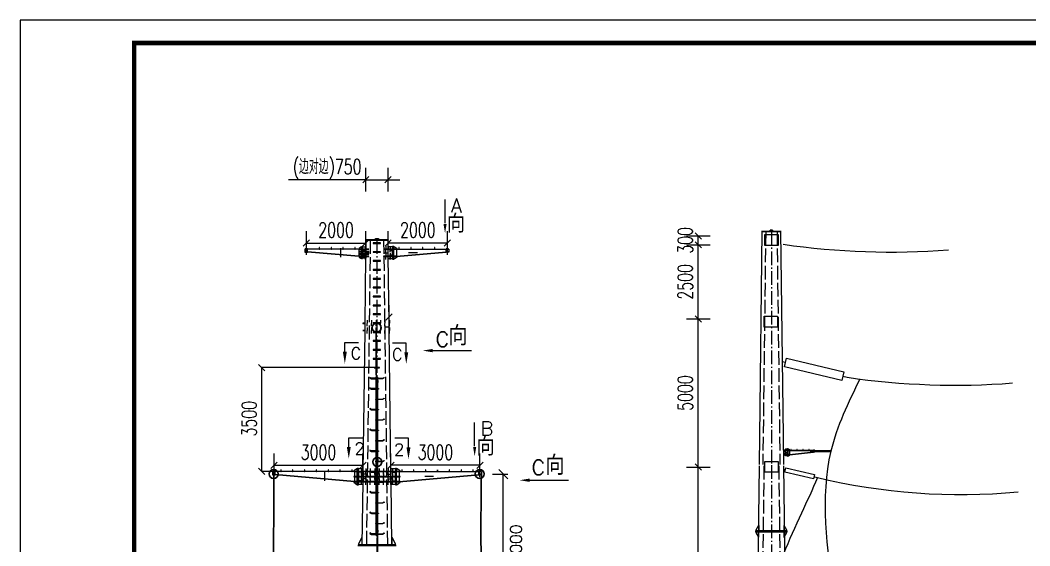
# Model space of a CAD drawing. Header units: inches. Extents: x 16 to 946, y -28 to 305.
# Drawn here: x 525.7 to 747.2, y 183.6 to 298.9 of the extents above; entities that cross this region are included whole.
import ezdxf
from ezdxf.enums import TextEntityAlignment as Align

# ---------------------------------------------------------------- set-up
doc = ezdxf.new("R2010")
doc.units = ezdxf.units.IN
doc.header["$MEASUREMENT"] = 0
for name, pattern in [('双点划线', [4.7, 3, -0.5, 0.1, -0.5, 0.1, -0.5]), ('点划线', [4.35, 3, -0.54, 0.27, -0.54]), ('虚线', [3.75, 3, -0.75])]:
    doc.linetypes.add(name, pattern=pattern)
for name, color, linetype in [('1', 7, 'Continuous'), ('3', 3, 'Continuous'), ('DIM', 3, 'Continuous'), ('DRAW', 7, 'Continuous'), ('中线层', 2, '点划线'), ('图形层', 7, 'Continuous'), ('尺寸标注线层', 1, 'Continuous'), ('标注文字层', 7, 'Continuous'), ('标注线层', 3, 'Continuous'), ('火曲线层', 3, '双点划线'), ('焊缝线层', 3, 'Continuous'), ('表格层', 3, 'Continuous'), ('隐藏线层', 1, '虚线')]:
    doc.layers.add(name, color=color, linetype=linetype)
doc.styles.add('ACC', font='tssdeng.shx', dxfattribs={"width": 0.7, "bigfont": 'hztxt.shx'})
doc.styles.add('DXFS', font='txt8.shx', dxfattribs={"width": 0.7, "bigfont": 'hztxt.shx'})
doc.styles.get("Standard").update_dxf_attribs({"font": 'txt', "bigfont": 'gbcbig.shx'})

# ---------------------------------------------------------------- blocks, each defined once
blk = doc.blocks.new('_OBLIQUE')
at = {"color": 0, "linetype": 'ByBlock'}
blk.add_line((-0.5, -0.5), (0.5, 0.5), dxfattribs=at)
blk = doc.blocks.new('A$C7E87390C')
for p, q in [((0.78, 0.97), (0, 0.97)), ((13.72, 0.97), (14.69, 0.97))]:
    blk.add_line(p, q)
blk.add_lwpolyline([(0.78, 1.94), (13.72, 1.94), (13.72, 0), (0.78, 0)], close=True)
blk = doc.blocks.new('A$C0124305E')
blk.add_line((13.56, 2.65), (13.56, 2.57))
at = {"layer": 'DIM'}
for p, q in [((14.13, 2.67), (14.13, 1.76)), ((14.39, 2.67), (14.39, 1.76)), ((14.66, 2.67), (14.66, 1.76)), ((14.93, 2.67), (14.93, 1.76)), ((15.19, 2.67), (15.19, 1.76)), ((15.46, 2.67), (15.46, 1.76)), ((15.72, 2.67), (15.72, 1.76)), ((15.99, 2.67), (15.99, 1.76)), ((16.25, 2.67), (16.25, 1.76)), ((16.52, 2.67), (16.52, 1.76)), ((16.78, 2.67), (16.78, 1.76)), ((17.05, 2.67), (17.05, 1.76)), ((17.31, 2.67), (17.31, 1.76)), ((17.58, 2.67), (17.58, 1.76)), ((17.84, 2.67), (17.84, 1.76)), ((18.1, 2.67), (18.1, 1.76)), ((18.37, 2.67), (18.37, 1.76)), ((18.63, 2.67), (18.63, 1.76)), ((18.9, 2.67), (18.9, 1.76)), ((19.16, 2.67), (19.16, 1.76)), ((19.43, 2.67), (19.43, 1.76)), ((19.69, 2.67), (19.69, 1.76)), ((19.96, 2.67), (19.96, 1.76)), ((20.2, 2.67), (20.2, 1.76)), ((20.47, 2.67), (20.47, 1.76))]:
    blk.add_line(p, q, dxfattribs=at)
blk.add_lwpolyline([(13.62, 2.37), (20.7, 2.37), (20.7, 2.07), (13.62, 2.07)], close=True, dxfattribs=at)
at = {"layer": 'DRAW'}
blk.add_circle((12.24, 2.18), 0.386, dxfattribs=at)
at = {"layer": '图形层'}
for p, q in [((1.68, 2.57), (0, 2.57)), ((0, 2.57), (0, 2.51)), ((0, 2.51), (1.68, 2.51)), ((1.68, 0.66), (0, 0.66)), ((0, 0.66), (0, 0.59)), ((0, 0.59), (1.68, 0.59)), ((0.7, 2.57), (0.7, 0.59)), ((1.68, 2.57), (0.7, 2.57)), ((0.7, 0.59), (1.68, 0.59)), ((1.68, 3.1), (0.75, 3.1)), ((0.75, 3.1), (0.75, 2.57)), ((0.75, 2.57), (1.68, 2.57)), ((0.75, 0.07), (0.75, 0.59)), ((0.75, 0.59), (1.68, 0.59)), ((1.68, 0.07), (0.75, 0.07)), ((1.68, 3.17), (1.68, 3.1)), ((1.8, 3.17), (1.68, 3.17)), ((1.68, 3.1), (1.68, 0.07)), ((1.68, 2.51), (1.68, 2.57)), ((1.68, 0.59), (1.68, 2.57)), ((1.68, 0.59), (1.68, 0.66)), ((1.68, 0.07), (1.68, 0)), ((1.8, 0), (1.8, 3.17)), ((1.91, 3.17), (1.8, 3.17)), ((1.8, 3.17), (1.8, 0)), ((1.91, 0), (1.91, 3.17)), ((2.05, 3.1), (1.91, 3.1)), ((1.91, 3.1), (1.91, 2.67)), ((1.91, 2.67), (2.01, 2.57)), ((1.91, 0.59), (1.91, 2.57)), ((1.91, 2.57), (2.51, 2.57)), ((2.64, 2.57), (1.91, 2.57)), ((1.91, 2.57), (1.91, 2.51)), ((1.91, 2.51), (2.51, 2.51)), ((1.91, 2.51), (2.64, 2.51)), ((2.51, 0.66), (1.91, 0.66)), ((2.64, 0.66), (1.91, 0.66)), ((1.91, 0.66), (1.91, 0.59)), ((2.51, 0.59), (1.91, 0.59)), ((1.91, 0.59), (2.64, 0.59)), ((2.01, 0.59), (1.91, 0.5)), ((1.91, 0.5), (1.91, 0.07)), ((1.91, 0.07), (2.05, 0.07)), ((2.01, 2.57), (2.64, 2.57)), ((2.64, 0.59), (2.01, 0.59)), ((2.64, 2.71), (2.05, 3.1)), ((2.05, 0.07), (2.64, 0.46)), ((2.51, 2.57), (13.03, 2.57)), ((2.51, 2.51), (13.03, 2.51)), ((2.51, 0.66), (13.03, 1.85)), ((2.51, 0.59), (13.03, 1.78)), ((2.64, 2.57), (2.64, 2.71)), ((2.64, 2.51), (2.64, 2.57)), ((2.64, 0.59), (2.64, 0.66)), ((2.64, 0.46), (2.64, 0.59)), ((3.21, 2.9), (3.15, 2.9)), ((3.15, 2.9), (3.15, 2.57)), ((3.15, 2.57), (3.21, 2.57)), ((3.21, 2.57), (3.21, 2.9)), ((5.85, 2.9), (5.79, 2.9)), ((5.79, 2.9), (5.79, 2.57)), ((5.79, 2.57), (5.85, 2.57)), ((5.85, 2.57), (5.85, 2.9)), ((8.49, 2.9), (8.43, 2.9)), ((8.43, 2.9), (8.43, 2.57)), ((8.43, 2.57), (8.49, 2.57)), ((8.49, 2.57), (8.49, 2.9)), ((11.13, 2.9), (11.07, 2.9)), ((11.07, 2.9), (11.07, 2.57)), ((11.07, 2.57), (11.13, 2.57)), ((11.13, 2.57), (11.13, 2.9)), ((13.56, 2.65), (13.03, 2.65)), ((13.03, 2.65), (13.03, 2.57)), ((13.03, 2.57), (13.62, 2.57)), ((13.03, 2.57), (13.56, 2.57)), ((13.03, 2.51), (13.62, 2.51)), ((13.62, 1.85), (13.03, 1.85)), ((13.62, 1.78), (13.03, 1.78)), ((13.62, 2.57), (13.62, 1.78)), ((1.68, 0), (1.8, 0)), ((1.8, 0), (1.91, 0))]:
    blk.add_line(p, q, dxfattribs=at)
at = {"layer": '火曲线层'}
for p, q in [((2.51, 2.57), (2.51, 0.59)), ((13.03, 1.78), (13.03, 2.57))]:
    blk.add_line(p, q, dxfattribs=at)
at = {"layer": '焊缝线层'}
for p, q in [((0.04, 2.08), (0.7, 2.08)), ((0.04, 1.09), (0.7, 1.09)), ((0.84, 3.23), (0.84, 2.57)), ((0.84, 1.85), (0.84, 2.51)), ((0.84, 1.32), (0.84, 0.66)), ((1.02, 2.57), (1.68, 2.57)), ((1.02, 1.58), (1.68, 1.58)), ((1.02, 0.59), (1.68, 0.59))]:
    blk.add_line(p, q, dxfattribs=at)
at = {"layer": '隐藏线层'}
for p, q in [((0.75, 2.51), (0.75, 2.57)), ((0.78, 0.66), (0.75, 2.51)), ((0.78, 0.59), (0.78, 0.66)), ((13.22, 2.57), (13.22, 2.65)), ((13.36, 2.57), (13.36, 2.65))]:
    blk.add_line(p, q, dxfattribs=at)

msp = doc.modelspace()

# ---------------------------------------------------------------- linework, layer by layer
msp.add_lwpolyline([(945.744, 298.892), (525.744, 298.892), (525.744, 1.892), (945.744, 1.892)], close=True)
at = {"const_width": 1}
msp.add_lwpolyline([(550.744, 6.892), (940.744, 6.892), (940.744, 293.892), (550.744, 293.892)], close=True, dxfattribs=at)
at = {"color": 1, "lineweight": 30}
for centre in [(603.933, 231.456), (604.061, 202.02), (581.34, 199.386), (626.56, 199.386)]:
    msp.add_circle(centre, 0.988, dxfattribs=at)
at = {"color": 3, "lineweight": 30}
for points in [[(603.818, 231.513), (604.006, 201.034), (604.162, 168.619), (603.85, 136.873), (604.162, 105.646)], [(581.397, 199.884), (580.679, 169.67), (580.186, 137.153), (586.302, 118.545)], [(626.909, 199.559), (627.333, 169.522), (627.796, 137.004), (621.918, 118.633)]]:
    msp.add_spline(points, degree=3, dxfattribs=at)
at = {"color": 3, "lineweight": 25}
for points in [[(709.929, 220.194), (703.58, 204.402), (703.942, 172.29), (704.368, 138.706), (701.794, 119.913)], [(700.678, 198.568), (697.15, 190.779), (690.578, 172.54), (690.525, 153.32), (690.525, 138.544), (694.128, 130.325), (701.785, 119.922)]]:
    msp.add_spline(points, degree=3, dxfattribs=at)
at = {"layer": '1'}
for p, q in [((596.961, 228.181), (599.974, 228.181)), ((610.435, 228.079), (607.422, 228.079)), ((597.824, 207.318), (600.838, 207.318)), ((610.922, 207.216), (607.909, 207.216))]:
    msp.add_line(p, q, dxfattribs=at)
at = {"layer": '3'}
for p, q in [((596.961, 226.179), (596.961, 228.181)), ((610.435, 226.078), (610.435, 228.079)), ((597.824, 205.316), (597.824, 207.318)), ((610.922, 205.214), (610.922, 207.216))]:
    msp.add_line(p, q, dxfattribs=at)
for points in [[(597.393, 226.179), (596.528, 226.179), (596.961, 223.585)], [(610.003, 226.078), (610.868, 226.078), (610.435, 223.483)], [(598.257, 205.316), (597.392, 205.316), (597.824, 202.721)], [(610.49, 205.214), (611.355, 205.214), (610.922, 202.62)]]:
    msp.add_solid(points, dxfattribs=at)
at = {"layer": 'DRAW', "color": 6}
for p, q in [((629.353, 199.322), (632.723, 199.322)), ((631.723, 169.917), (631.723, 199.322))]:
    msp.add_line(p, q, dxfattribs=at)
at = {"layer": 'DRAW'}
for points in [[(689.119, 251.879), (692.036, 251.879), (692.036, 249.503), (689.119, 249.503)], [(688.98, 233.957), (691.897, 233.957), (691.897, 231.581), (688.98, 231.581)], [(689.12, 202.134), (692.036, 202.134), (692.036, 199.758), (689.12, 199.758)]]:
    msp.add_lwpolyline(points, close=True, dxfattribs=at)
at = {"layer": 'DRAW', "color": 0}
for centre, radius, start, end in [((716.853, 412.578), 164.545, 261.6985, 274.36066), ((730.92, 383.395), 164.545, 261.6985, 274.36066), ((732.115, 330.506), 135.631, 256.45635, 275.29641)]:
    msp.add_arc(centre, radius, start, end, dxfattribs=at)
at = {"layer": '中线层'}
for p, q in [((690.525, 252.547), (690.525, 201.317)), ((604.006, 250.649), (604.006, 183.699)), ((690.525, 201.317), (690.525, 148.986)), ((604.006, 183.699), (604.006, 118.699))]:
    msp.add_line(p, q, dxfattribs=at)
at = {"layer": '图形层'}
for p, q in [((688.459, 252.547), (687.893, 207.652)), ((692.684, 252.58), (688.366, 252.58)), ((688.366, 252.547), (692.684, 252.547)), ((692.591, 252.547), (688.459, 252.547)), ((690.25, 252.58), (690.25, 252.844)), ((690.25, 252.844), (690.801, 252.844)), ((690.279, 252.608), (690.25, 252.58)), ((690.771, 252.814), (690.279, 252.814)), ((690.279, 252.814), (690.279, 252.608)), ((690.771, 252.608), (690.771, 252.814)), ((690.801, 252.58), (690.771, 252.608)), ((690.801, 252.844), (690.801, 252.58)), ((693.157, 207.652), (692.591, 252.547)), ((606.554, 250.688), (601.458, 250.688)), ((601.458, 250.688), (601.458, 250.649)), ((601.458, 250.649), (606.554, 250.649)), ((601.569, 250.649), (601.544, 248.699)), ((606.444, 250.649), (601.569, 250.649)), ((603.681, 250.688), (603.681, 251)), ((603.681, 251), (604.331, 251)), ((603.716, 250.722), (603.681, 250.688)), ((604.297, 250.965), (603.716, 250.965)), ((603.716, 250.965), (603.716, 250.722)), ((604.297, 250.722), (604.297, 250.965)), ((604.331, 250.688), (604.297, 250.722)), ((604.331, 251), (604.331, 250.688)), ((606.469, 248.699), (606.444, 250.649)), ((606.554, 250.649), (606.554, 250.688)), ((588.804, 248.699), (588.219, 248.699)), ((588.219, 248.699), (588.219, 248.049)), ((588.804, 248.647), (588.219, 248.647)), ((588.219, 248.101), (588.804, 248.101)), ((588.804, 248.777), (588.284, 248.777)), ((588.284, 248.777), (588.284, 248.699)), ((588.284, 248.699), (588.804, 248.699)), ((588.804, 248.699), (588.804, 248.777)), ((600.036, 248.699), (588.804, 248.699)), ((600.036, 248.647), (588.804, 248.647)), ((600.036, 247.126), (588.804, 248.101)), ((591.398, 249.024), (591.333, 249.024)), ((591.333, 249.024), (591.333, 248.699)), ((591.333, 248.699), (591.398, 248.699)), ((591.398, 248.699), (591.398, 249.024)), ((593.998, 249.024), (593.933, 249.024)), ((593.933, 249.024), (593.933, 248.699)), ((593.933, 248.699), (593.998, 248.699)), ((593.998, 248.699), (593.998, 249.024)), ((596.598, 249.024), (596.533, 249.024)), ((596.533, 249.024), (596.533, 248.699)), ((596.533, 248.699), (596.598, 248.699)), ((596.598, 248.699), (596.598, 249.024)), ((599.198, 249.024), (599.133, 249.024)), ((599.133, 249.024), (599.133, 248.699)), ((599.133, 248.699), (599.198, 248.699)), ((599.198, 248.699), (599.198, 249.024)), ((600.621, 248.699), (600.036, 248.699)), ((600.621, 248.647), (600.036, 248.647)), ((600.491, 249.089), (600.101, 248.829)), ((600.101, 248.829), (600.101, 248.699)), ((600.621, 248.699), (600.101, 248.699)), ((600.101, 248.699), (600.101, 248.647)), ((600.101, 248.699), (600.548, 248.699)), ((600.101, 248.647), (600.621, 248.647)), ((600.621, 248.174), (600.101, 248.174)), ((600.101, 248.174), (600.101, 248.122)), ((600.101, 248.122), (600.621, 248.122)), ((600.621, 249.089), (600.491, 249.089)), ((600.548, 248.699), (600.621, 248.772)), ((600.725, 249.154), (600.621, 249.154)), ((600.621, 249.154), (600.621, 246.619)), ((600.621, 248.772), (600.621, 249.089)), ((600.621, 247.074), (600.621, 248.699)), ((600.621, 248.647), (600.621, 248.699)), ((600.621, 248.122), (600.621, 248.174)), ((600.829, 249.154), (600.725, 249.154)), ((600.725, 249.154), (600.725, 246.619)), ((600.725, 246.619), (600.725, 249.154)), ((600.829, 249.089), (600.829, 249.154)), ((600.829, 246.683), (600.829, 249.089)), ((601.544, 249.089), (600.829, 249.089)), ((600.829, 248.699), (601.544, 248.699)), ((602.227, 248.699), (600.829, 248.699)), ((600.829, 248.699), (600.829, 248.647)), ((601.629, 248.699), (600.829, 248.699)), ((600.829, 248.699), (600.829, 247.074)), ((600.829, 248.647), (602.227, 248.647)), ((602.227, 248.174), (600.829, 248.174)), ((600.829, 248.174), (600.829, 248.122)), ((600.829, 248.122), (602.227, 248.122)), ((601.544, 248.699), (601.544, 249.089)), ((601.629, 247.074), (601.629, 248.699)), ((602.227, 248.647), (602.227, 248.699)), ((602.227, 248.122), (602.227, 248.174)), ((604.819, 250.064), (603.194, 250.064)), ((603.194, 250.064), (603.194, 249.933)), ((603.194, 249.933), (604.819, 249.933)), ((604.819, 248.114), (603.194, 248.114)), ((603.194, 248.114), (603.194, 247.983)), ((604.819, 249.933), (604.819, 250.064)), ((604.819, 247.983), (604.819, 248.114)), ((607.444, 248.699), (605.409, 248.699)), ((605.409, 248.699), (605.409, 248.647)), ((605.409, 248.647), (607.444, 248.647)), ((606.384, 248.699), (606.384, 247.074)), ((607.444, 248.699), (606.384, 248.699)), ((607.444, 249.219), (606.469, 249.219)), ((606.469, 249.219), (606.469, 248.699)), ((606.469, 248.699), (607.444, 248.699)), ((607.444, 249.283), (607.444, 249.219)), ((607.561, 249.283), (607.444, 249.283)), ((607.444, 249.219), (607.444, 246.554)), ((607.444, 248.647), (607.444, 248.699)), ((607.444, 247.074), (607.444, 248.699)), ((607.561, 246.489), (607.561, 249.283)), ((607.678, 249.283), (607.561, 249.283)), ((607.561, 249.283), (607.561, 246.489)), ((607.678, 246.489), (607.678, 249.283)), ((607.808, 249.219), (607.678, 249.219)), ((607.678, 249.219), (607.678, 248.772)), ((607.678, 248.772), (607.751, 248.699)), ((607.678, 247.074), (607.678, 248.699)), ((607.678, 248.699), (608.263, 248.699)), ((608.458, 248.699), (607.678, 248.699)), ((607.678, 248.699), (607.678, 248.647)), ((607.678, 248.647), (608.263, 248.647)), ((607.678, 248.647), (608.458, 248.647)), ((607.751, 248.699), (608.458, 248.699)), ((608.458, 248.829), (607.808, 249.219)), ((608.263, 248.699), (619.209, 248.699)), ((608.263, 248.647), (619.209, 248.647)), ((608.263, 247.126), (619.209, 248.101)), ((608.458, 248.699), (608.458, 248.829)), ((608.458, 248.647), (608.458, 248.699)), ((608.893, 249.024), (608.828, 249.024)), ((608.828, 249.024), (608.828, 248.699)), ((608.828, 248.699), (608.893, 248.699)), ((608.893, 248.699), (608.893, 249.024)), ((611.493, 249.024), (611.428, 249.024)), ((611.428, 249.024), (611.428, 248.699)), ((611.428, 248.699), (611.493, 248.699)), ((611.493, 248.699), (611.493, 249.024)), ((614.093, 249.024), (614.028, 249.024)), ((614.028, 249.024), (614.028, 248.699)), ((614.028, 248.699), (614.093, 248.699)), ((614.093, 248.699), (614.093, 249.024)), ((616.693, 249.024), (616.628, 249.024)), ((616.628, 249.024), (616.628, 248.699)), ((616.628, 248.699), (616.693, 248.699)), ((616.693, 248.699), (616.693, 249.024)), ((619.729, 248.777), (619.209, 248.777)), ((619.209, 248.777), (619.209, 248.699)), ((619.209, 248.699), (619.794, 248.699)), ((619.209, 248.699), (619.729, 248.699)), ((619.209, 248.647), (619.794, 248.647)), ((619.794, 248.101), (619.209, 248.101)), ((619.729, 248.699), (619.729, 248.777)), ((619.794, 248.699), (619.794, 248.049)), ((588.219, 248.049), (588.804, 248.049)), ((600.036, 247.074), (588.804, 248.049)), ((600.036, 247.126), (600.621, 247.126)), ((600.036, 247.074), (600.621, 247.074)), ((600.621, 247.65), (600.101, 247.65)), ((600.101, 247.65), (600.101, 247.598)), ((600.101, 247.598), (600.621, 247.598)), ((600.621, 247.126), (600.101, 247.126)), ((600.101, 247.126), (600.101, 247.074)), ((600.101, 247.074), (600.621, 247.074)), ((600.548, 247.074), (600.101, 247.074)), ((600.101, 247.074), (600.101, 246.944)), ((600.101, 246.944), (600.491, 246.683)), ((600.491, 246.683), (600.621, 246.683)), ((600.621, 247), (600.548, 247.074)), ((600.621, 247.598), (600.621, 247.65)), ((600.621, 247.074), (600.621, 247.126)), ((600.621, 246.683), (600.621, 247)), ((600.621, 246.619), (600.725, 246.619)), ((600.725, 246.619), (600.829, 246.619)), ((602.227, 247.65), (600.829, 247.65)), ((600.829, 247.65), (600.829, 247.598)), ((600.829, 247.598), (602.227, 247.598)), ((602.227, 247.126), (600.829, 247.126)), ((600.829, 247.126), (600.829, 247.074)), ((600.829, 247.074), (601.544, 247.074)), ((600.829, 247.074), (602.227, 247.074)), ((600.829, 247.074), (601.629, 247.074)), ((600.829, 246.619), (600.829, 246.683)), ((601.544, 246.683), (600.829, 246.683)), ((601.524, 247.074), (601.339, 232.449)), ((601.544, 247.074), (601.544, 246.683)), ((602.227, 247.598), (602.227, 247.65)), ((602.227, 247.074), (602.227, 247.126)), ((603.194, 247.983), (604.819, 247.983)), ((604.819, 246.164), (603.194, 246.164)), ((603.194, 246.164), (603.194, 246.033)), ((603.194, 246.033), (604.819, 246.033)), ((604.819, 246.033), (604.819, 246.164)), ((607.444, 247.126), (605.409, 247.126)), ((605.409, 247.126), (605.409, 247.074)), ((605.409, 247.074), (607.444, 247.074)), ((606.384, 247.074), (607.444, 247.074)), ((606.469, 246.554), (606.469, 247.074)), ((606.469, 247.074), (607.444, 247.074)), ((607.444, 246.554), (606.469, 246.554)), ((606.674, 232.449), (606.489, 247.074)), ((607.444, 247.074), (607.444, 247.126)), ((607.444, 246.554), (607.444, 246.489)), ((607.444, 246.489), (607.561, 246.489)), ((607.561, 246.489), (607.678, 246.489)), ((608.263, 247.126), (607.678, 247.126)), ((608.458, 247.126), (607.678, 247.126)), ((607.678, 247.126), (607.678, 247.074)), ((608.263, 247.074), (607.678, 247.074)), ((607.678, 247.074), (608.458, 247.074)), ((607.751, 247.074), (607.678, 247)), ((607.678, 247), (607.678, 246.554)), ((607.678, 246.554), (607.808, 246.554)), ((608.458, 247.074), (607.751, 247.074)), ((607.808, 246.554), (608.458, 246.944)), ((608.263, 247.074), (619.209, 248.049)), ((608.458, 247.074), (608.458, 247.126)), ((608.458, 246.944), (608.458, 247.074)), ((619.794, 248.049), (619.209, 248.049)), ((604.819, 244.214), (603.194, 244.214)), ((603.194, 244.214), (603.194, 244.083)), ((603.194, 244.083), (604.819, 244.083)), ((604.819, 244.083), (604.819, 244.214)), ((604.819, 242.264), (603.194, 242.264)), ((603.194, 242.264), (603.194, 242.133)), ((603.194, 242.133), (604.819, 242.133)), ((604.819, 242.133), (604.819, 242.264)), ((604.819, 240.314), (603.194, 240.314)), ((603.194, 240.314), (603.194, 240.183)), ((603.194, 240.183), (604.819, 240.183)), ((604.819, 240.183), (604.819, 240.314)), ((604.819, 238.364), (603.194, 238.364)), ((603.194, 238.364), (603.194, 238.233)), ((603.194, 238.233), (604.819, 238.233)), ((604.819, 238.233), (604.819, 238.364)), ((604.819, 236.414), (603.194, 236.414)), ((603.194, 236.414), (603.194, 236.283)), ((603.194, 236.283), (604.819, 236.283)), ((604.819, 236.283), (604.819, 236.414)), ((604.819, 234.464), (603.194, 234.464)), ((603.194, 234.464), (603.194, 234.333)), ((603.194, 234.333), (604.819, 234.333)), ((604.819, 234.333), (604.819, 234.464)), ((606.674, 232.839), (606.674, 232.449)), ((601.318, 230.824), (600.928, 199.949)), ((601.287, 232.449), (600.936, 232.449)), ((600.936, 232.449), (600.936, 232.41)), ((600.936, 232.41), (601.287, 232.41)), ((601.287, 230.863), (600.936, 230.863)), ((600.936, 230.863), (600.936, 230.824)), ((600.936, 230.824), (601.287, 230.824)), ((601.338, 232.41), (601.319, 230.863)), ((604.819, 232.514), (603.194, 232.514)), ((603.194, 232.514), (603.194, 232.383)), ((603.194, 232.383), (604.819, 232.383)), ((604.819, 230.564), (603.194, 230.564)), ((603.194, 230.564), (603.194, 230.433)), ((603.194, 230.433), (604.819, 230.433)), ((604.819, 232.383), (604.819, 232.514)), ((604.819, 230.433), (604.819, 230.564)), ((606.596, 232.449), (606.596, 230.824)), ((606.674, 230.433), (606.674, 230.824)), ((607.085, 199.949), (606.695, 230.824)), ((604.819, 228.614), (603.194, 228.614)), ((603.194, 228.614), (603.194, 228.483)), ((603.194, 228.483), (604.819, 228.483)), ((604.819, 228.483), (604.819, 228.614)), ((604.819, 226.664), (603.194, 226.664)), ((603.194, 226.664), (603.194, 226.533)), ((603.194, 226.533), (604.819, 226.533)), ((604.819, 226.533), (604.819, 226.664)), ((604.819, 224.714), (603.194, 224.714)), ((603.194, 224.714), (603.194, 224.583)), ((603.194, 224.583), (604.819, 224.583)), ((604.819, 224.583), (604.819, 224.714)), ((604.591, 222.725), (603.421, 222.725)), ((603.421, 222.725), (603.421, 222.673)), ((603.421, 222.673), (604.591, 222.673)), ((604.032, 222.673), (603.98, 222.673)), ((603.98, 222.673), (603.98, 221.854)), ((603.98, 221.854), (604.032, 221.854)), ((604.032, 221.854), (604.032, 222.673)), ((604.591, 222.673), (604.591, 222.725)), ((602.797, 220.358), (602.46, 220.554)), ((602.46, 220.554), (602.46, 220.45)), ((602.46, 220.45), (602.797, 220.255)), ((603.85, 220.358), (602.797, 220.358)), ((602.797, 220.255), (603.85, 220.255)), ((603.811, 219.462), (603.811, 219.852)), ((603.811, 219.852), (604.201, 219.852)), ((604.201, 219.462), (603.811, 219.462)), ((603.85, 220.632), (604.162, 220.632)), ((603.85, 185.857), (603.85, 220.632)), ((603.915, 220.047), (603.863, 220.047)), ((603.863, 220.047), (603.863, 219.657)), ((603.863, 219.657), (603.915, 219.657)), ((603.915, 219.657), (603.915, 220.047)), ((604.149, 220.047), (604.097, 220.047)), ((604.097, 220.047), (604.097, 219.657)), ((604.097, 219.657), (604.149, 219.657)), ((604.149, 219.657), (604.149, 220.047)), ((604.162, 185.857), (604.162, 220.632)), ((604.162, 220.358), (605.215, 220.358)), ((605.215, 220.255), (604.162, 220.255)), ((604.201, 219.852), (604.201, 219.462)), ((605.215, 220.358), (605.553, 220.554)), ((605.553, 220.45), (605.215, 220.255)), ((605.553, 220.554), (605.553, 220.45)), ((602.797, 218.083), (602.46, 218.279)), ((602.46, 218.279), (602.46, 218.175)), ((602.46, 218.175), (602.797, 217.98)), ((603.85, 218.083), (602.797, 218.083)), ((602.797, 217.98), (603.85, 217.98)), ((604.162, 218.083), (604.357, 218.083)), ((604.357, 217.98), (604.162, 217.98)), ((604.357, 218.083), (604.357, 217.98)), ((603.85, 215.808), (603.655, 215.808)), ((603.655, 215.808), (603.655, 215.705)), ((603.655, 215.705), (603.85, 215.705)), ((604.162, 215.808), (605.215, 215.808)), ((605.215, 215.705), (604.162, 215.705)), ((605.215, 215.808), (605.553, 216.004)), ((605.553, 215.9), (605.215, 215.705)), ((605.553, 216.004), (605.553, 215.9)), ((602.797, 213.533), (602.46, 213.729)), ((602.46, 213.729), (602.46, 213.625)), ((602.46, 213.625), (602.797, 213.43)), ((603.85, 213.533), (602.797, 213.533)), ((602.797, 213.43), (603.85, 213.43)), ((604.162, 213.533), (604.357, 213.533)), ((604.357, 213.43), (604.162, 213.43)), ((604.357, 213.533), (604.357, 213.43)), ((603.85, 211.258), (603.655, 211.258)), ((603.655, 211.258), (603.655, 211.155)), ((603.655, 211.155), (603.85, 211.155)), ((604.162, 211.258), (605.215, 211.258)), ((605.215, 211.155), (604.162, 211.155)), ((605.215, 211.258), (605.553, 211.454)), ((605.553, 211.35), (605.215, 211.155)), ((605.553, 211.454), (605.553, 211.35)), ((602.797, 208.984), (602.46, 209.179)), ((602.46, 209.179), (602.46, 209.075)), ((602.46, 209.075), (602.797, 208.88)), ((603.85, 208.984), (602.797, 208.984)), ((602.797, 208.88), (603.85, 208.88)), ((604.162, 208.984), (604.357, 208.984)), ((604.357, 208.88), (604.162, 208.88)), ((604.357, 208.984), (604.357, 208.88)), ((603.85, 206.709), (603.655, 206.709)), ((603.655, 206.709), (603.655, 206.605)), ((603.655, 206.605), (603.85, 206.605)), ((604.162, 206.709), (605.215, 206.709)), ((605.215, 206.605), (604.162, 206.605)), ((605.215, 206.709), (605.553, 206.904)), ((605.553, 206.8), (605.215, 206.605)), ((605.553, 206.904), (605.553, 206.8)), ((687.893, 207.652), (687.815, 201.438)), ((693.235, 201.438), (693.157, 207.652)), ((602.797, 204.434), (602.46, 204.629)), ((602.46, 204.629), (602.46, 204.525)), ((602.46, 204.525), (602.797, 204.33)), ((603.85, 204.434), (602.797, 204.434)), ((602.797, 204.33), (603.85, 204.33)), ((604.162, 204.434), (604.357, 204.434)), ((604.357, 204.33), (604.162, 204.33)), ((604.357, 204.434), (604.357, 204.33)), ((603.85, 202.159), (603.655, 202.159)), ((603.655, 202.159), (603.655, 202.055)), ((603.655, 202.055), (603.85, 202.055)), ((603.811, 202.237), (603.811, 202.627)), ((603.811, 202.627), (604.201, 202.627)), ((604.201, 202.237), (603.811, 202.237)), ((603.915, 202.822), (603.863, 202.822)), ((603.863, 202.822), (603.863, 202.432)), ((603.863, 202.432), (603.915, 202.432)), ((603.915, 202.432), (603.915, 202.822)), ((604.149, 202.822), (604.097, 202.822)), ((604.097, 202.822), (604.097, 202.432)), ((604.097, 202.432), (604.149, 202.432)), ((604.149, 202.432), (604.149, 202.822)), ((604.162, 202.159), (605.215, 202.159)), ((605.215, 202.055), (604.162, 202.055)), ((604.201, 202.627), (604.201, 202.237)), ((605.215, 202.159), (605.553, 202.354)), ((605.553, 202.25), (605.215, 202.055)), ((605.553, 202.354), (605.553, 202.25)), ((581.689, 199.949), (581.104, 199.949)), ((581.104, 199.949), (581.104, 199.169)), ((581.689, 199.884), (581.104, 199.884)), ((581.689, 200.053), (581.169, 200.053)), ((581.169, 200.053), (581.169, 199.949)), ((581.169, 199.949), (581.689, 199.949)), ((581.689, 199.949), (581.689, 200.053)), ((599.109, 199.949), (581.689, 199.949)), ((599.109, 199.884), (581.689, 199.884)), ((582.957, 200.274), (582.892, 200.274)), ((582.892, 200.274), (582.892, 199.949)), ((582.892, 199.949), (582.957, 199.949)), ((582.957, 199.949), (582.957, 200.274)), ((585.557, 200.274), (585.492, 200.274)), ((585.492, 200.274), (585.492, 199.949)), ((585.492, 199.949), (585.557, 199.949)), ((585.557, 199.949), (585.557, 200.274)), ((588.157, 200.274), (588.092, 200.274)), ((588.092, 200.274), (588.092, 199.949)), ((588.092, 199.949), (588.157, 199.949)), ((588.157, 199.949), (588.157, 200.274)), ((590.757, 200.274), (590.692, 200.274)), ((590.692, 200.274), (590.692, 199.949)), ((590.692, 199.949), (590.757, 199.949)), ((590.757, 199.949), (590.757, 200.274)), ((593.357, 200.274), (593.292, 200.274)), ((593.292, 200.274), (593.292, 199.949)), ((593.292, 199.949), (593.357, 199.949)), ((593.357, 199.949), (593.357, 200.274)), ((595.957, 200.274), (595.892, 200.274)), ((595.892, 200.274), (595.892, 199.949)), ((595.892, 199.949), (595.957, 199.949)), ((595.957, 199.949), (595.957, 200.274)), ((598.557, 200.274), (598.492, 200.274)), ((598.492, 200.274), (598.492, 199.949)), ((598.492, 199.949), (598.557, 199.949)), ((598.557, 199.949), (598.557, 200.274)), ((599.564, 200.534), (598.914, 200.079)), ((598.914, 200.079), (598.914, 199.949)), ((599.694, 199.949), (598.914, 199.949)), ((598.914, 199.949), (598.914, 199.884)), ((598.914, 199.949), (599.602, 199.949)), ((598.914, 199.884), (599.694, 199.884)), ((599.694, 199.949), (599.109, 199.949)), ((599.694, 199.884), (599.109, 199.884)), ((599.694, 200.534), (599.564, 200.534)), ((599.602, 199.949), (599.694, 200.04)), ((599.824, 200.599), (599.694, 200.599)), ((599.694, 200.599), (599.694, 197.024)), ((599.694, 200.04), (599.694, 200.534)), ((599.694, 197.674), (599.694, 199.949)), ((599.694, 199.884), (599.694, 199.949)), ((599.954, 200.599), (599.824, 200.599)), ((599.824, 200.599), (599.824, 197.024)), ((599.824, 197.024), (599.824, 200.599)), ((599.954, 200.534), (599.954, 200.599)), ((599.954, 197.088), (599.954, 200.534)), ((600.929, 200.534), (599.954, 200.534)), ((599.954, 199.949), (600.929, 199.949)), ((599.954, 199.949), (599.954, 199.884)), ((608.059, 199.949), (599.954, 199.949)), ((601.027, 199.949), (599.954, 199.949)), ((599.954, 199.949), (599.954, 197.674)), ((599.954, 199.884), (608.059, 199.884)), ((600.929, 199.949), (600.929, 200.534)), ((601.027, 197.674), (601.027, 199.949)), ((602.797, 199.884), (602.46, 200.079)), ((602.46, 200.079), (602.46, 199.975)), ((602.46, 199.975), (602.797, 199.78)), ((603.85, 199.884), (602.797, 199.884)), ((602.797, 199.78), (603.85, 199.78)), ((604.162, 199.884), (604.357, 199.884)), ((604.357, 199.78), (604.162, 199.78)), ((604.357, 199.884), (604.357, 199.78)), ((606.986, 199.949), (606.986, 197.674)), ((608.059, 199.949), (606.986, 199.949)), ((608.059, 200.534), (607.084, 200.534)), ((607.084, 200.534), (607.084, 199.949)), ((607.084, 199.949), (608.059, 199.949)), ((608.059, 200.599), (608.059, 200.534)), ((608.189, 200.599), (608.059, 200.599)), ((608.059, 200.534), (608.059, 197.088)), ((608.059, 197.674), (608.059, 199.949)), ((608.059, 199.884), (608.059, 199.949)), ((608.189, 197.024), (608.189, 200.599)), ((608.319, 200.599), (608.189, 200.599)), ((608.189, 200.599), (608.189, 197.024)), ((608.319, 197.024), (608.319, 200.599)), ((608.449, 200.534), (608.319, 200.534)), ((608.319, 200.534), (608.319, 200.04)), ((608.319, 200.04), (608.411, 199.949)), ((608.319, 197.674), (608.319, 199.949)), ((608.319, 199.949), (608.904, 199.949)), ((609.099, 199.949), (608.319, 199.949)), ((608.319, 199.949), (608.319, 199.884)), ((608.319, 199.884), (608.904, 199.884)), ((608.319, 199.884), (609.099, 199.884)), ((608.411, 199.949), (609.099, 199.949)), ((609.099, 200.079), (608.449, 200.534)), ((608.904, 199.949), (626.324, 199.949)), ((608.904, 199.884), (626.324, 199.884)), ((609.099, 199.949), (609.099, 200.079)), ((609.099, 199.884), (609.099, 199.949)), ((609.521, 200.274), (609.456, 200.274)), ((609.456, 200.274), (609.456, 199.949)), ((609.456, 199.949), (609.521, 199.949)), ((609.521, 199.949), (609.521, 200.274)), ((612.121, 200.274), (612.056, 200.274)), ((612.056, 200.274), (612.056, 199.949)), ((612.056, 199.949), (612.121, 199.949)), ((612.121, 199.949), (612.121, 200.274)), ((614.721, 200.274), (614.656, 200.274)), ((614.656, 200.274), (614.656, 199.949)), ((614.656, 199.949), (614.721, 199.949)), ((614.721, 199.949), (614.721, 200.274)), ((617.321, 200.274), (617.256, 200.274)), ((617.256, 200.274), (617.256, 199.949)), ((617.256, 199.949), (617.321, 199.949)), ((617.321, 199.949), (617.321, 200.274)), ((619.921, 200.274), (619.856, 200.274)), ((619.856, 200.274), (619.856, 199.949)), ((619.856, 199.949), (619.921, 199.949)), ((619.921, 199.949), (619.921, 200.274)), ((622.521, 200.274), (622.456, 200.274)), ((622.456, 200.274), (622.456, 199.949)), ((622.456, 199.949), (622.521, 199.949)), ((622.521, 199.949), (622.521, 200.274)), ((625.121, 200.274), (625.056, 200.274)), ((625.056, 200.274), (625.056, 199.949)), ((625.056, 199.949), (625.121, 199.949)), ((625.121, 199.949), (625.121, 200.274)), ((626.844, 200.053), (626.324, 200.053)), ((626.324, 200.053), (626.324, 199.949)), ((626.324, 199.949), (626.909, 199.949)), ((626.324, 199.949), (626.844, 199.949)), ((626.324, 199.884), (626.909, 199.884)), ((626.844, 199.949), (626.844, 200.053)), ((626.909, 199.949), (626.909, 199.169)), ((687.815, 201.195), (687.157, 149.14)), ((693.894, 149.14), (693.235, 201.195)), ((581.104, 199.234), (581.689, 199.234)), ((581.104, 199.169), (581.689, 199.169)), ((599.109, 197.738), (581.689, 199.234)), ((599.109, 197.674), (581.689, 199.169)), ((599.694, 198.844), (598.914, 198.844)), ((598.914, 198.844), (598.914, 198.779)), ((598.914, 198.779), (599.694, 198.779)), ((599.694, 197.738), (598.914, 197.738)), ((598.914, 197.738), (598.914, 197.674)), ((598.914, 197.674), (599.694, 197.674)), ((599.602, 197.674), (598.914, 197.674)), ((598.914, 197.674), (598.914, 197.544)), ((598.914, 197.544), (599.564, 197.088)), ((599.109, 197.738), (599.694, 197.738)), ((599.109, 197.674), (599.694, 197.674)), ((599.694, 197.582), (599.602, 197.674)), ((599.694, 198.779), (599.694, 198.844)), ((599.694, 197.674), (599.694, 197.738)), ((599.694, 197.088), (599.694, 197.582)), ((599.954, 198.844), (599.954, 198.779)), ((608.059, 198.844), (599.954, 198.844)), ((599.954, 198.779), (608.059, 198.779)), ((599.954, 197.738), (599.954, 197.674)), ((608.059, 197.738), (599.954, 197.738)), ((599.954, 197.674), (600.929, 197.674)), ((599.954, 197.674), (608.059, 197.674)), ((599.954, 197.674), (601.027, 197.674)), ((600.899, 197.674), (600.724, 183.855)), ((600.929, 197.674), (600.929, 197.088)), ((603.85, 197.609), (603.655, 197.609)), ((603.655, 197.609), (603.655, 197.505)), ((603.655, 197.505), (603.85, 197.505)), ((604.162, 197.609), (605.215, 197.609)), ((605.215, 197.505), (604.162, 197.505)), ((605.215, 197.609), (605.553, 197.804)), ((605.553, 197.7), (605.215, 197.505)), ((605.553, 197.804), (605.553, 197.7)), ((606.986, 197.674), (608.059, 197.674)), ((607.084, 197.088), (607.084, 197.674)), ((607.084, 197.674), (608.059, 197.674)), ((607.289, 183.855), (607.114, 197.674)), ((608.059, 198.779), (608.059, 198.844)), ((608.059, 197.674), (608.059, 197.738)), ((609.099, 198.844), (608.319, 198.844)), ((608.319, 198.844), (608.319, 198.779)), ((608.319, 198.779), (609.099, 198.779)), ((608.904, 197.738), (608.319, 197.738)), ((609.099, 197.738), (608.319, 197.738)), ((608.319, 197.738), (608.319, 197.674)), ((608.904, 197.674), (608.319, 197.674)), ((608.319, 197.674), (609.099, 197.674)), ((608.411, 197.674), (608.319, 197.582)), ((608.319, 197.582), (608.319, 197.088)), ((609.099, 197.674), (608.411, 197.674)), ((608.449, 197.088), (609.099, 197.544)), ((608.904, 197.738), (626.324, 199.234)), ((608.904, 197.674), (626.324, 199.169)), ((609.099, 198.779), (609.099, 198.844)), ((609.099, 197.674), (609.099, 197.738)), ((609.099, 197.544), (609.099, 197.674)), ((626.909, 199.234), (626.324, 199.234)), ((626.909, 199.169), (626.324, 199.169)), ((599.564, 197.088), (599.694, 197.088)), ((599.694, 197.024), (599.824, 197.024)), ((599.824, 197.024), (599.954, 197.024)), ((599.954, 197.024), (599.954, 197.088)), ((600.929, 197.088), (599.954, 197.088)), ((602.797, 195.334), (602.46, 195.529)), ((602.46, 195.529), (602.46, 195.425)), ((602.46, 195.425), (602.797, 195.23)), ((603.85, 195.334), (602.797, 195.334)), ((602.797, 195.23), (603.85, 195.23)), ((604.162, 195.334), (604.357, 195.334)), ((604.357, 195.23), (604.162, 195.23)), ((604.357, 195.334), (604.357, 195.23)), ((608.059, 197.088), (607.084, 197.088)), ((608.059, 197.088), (608.059, 197.024)), ((608.059, 197.024), (608.189, 197.024)), ((608.189, 197.024), (608.319, 197.024)), ((608.319, 197.088), (608.449, 197.088)), ((603.85, 193.059), (603.655, 193.059)), ((603.655, 193.059), (603.655, 192.955)), ((603.655, 192.955), (603.85, 192.955)), ((604.162, 193.059), (605.215, 193.059)), ((605.215, 192.955), (604.162, 192.955)), ((605.215, 193.059), (605.553, 193.254)), ((605.553, 193.15), (605.215, 192.955)), ((605.553, 193.254), (605.553, 193.15)), ((602.797, 190.784), (602.46, 190.979)), ((602.46, 190.979), (602.46, 190.875)), ((602.46, 190.875), (602.797, 190.68)), ((603.85, 190.784), (602.797, 190.784)), ((602.797, 190.68), (603.85, 190.68)), ((604.162, 190.784), (604.357, 190.784)), ((604.357, 190.68), (604.162, 190.68)), ((604.357, 190.784), (604.357, 190.68)), ((603.85, 188.509), (603.655, 188.509)), ((603.655, 188.509), (603.655, 188.405)), ((603.655, 188.405), (603.85, 188.405)), ((604.162, 188.509), (605.215, 188.509)), ((605.215, 188.405), (604.162, 188.405)), ((605.215, 188.509), (605.553, 188.704)), ((605.553, 188.6), (605.215, 188.405)), ((605.553, 188.704), (605.553, 188.6)), ((602.797, 186.234), (602.46, 186.429)), ((602.46, 186.429), (602.46, 186.325)), ((602.46, 186.325), (602.797, 186.13)), ((603.85, 186.234), (602.797, 186.234)), ((602.797, 186.13), (603.85, 186.13)), ((603.811, 186.637), (603.811, 187.027)), ((603.811, 187.027), (604.201, 187.027)), ((604.201, 186.637), (603.811, 186.637)), ((603.915, 187.222), (603.863, 187.222)), ((603.863, 187.222), (603.863, 186.832)), ((603.863, 186.832), (603.915, 186.832)), ((603.915, 186.832), (603.915, 187.222)), ((604.149, 187.222), (604.097, 187.222)), ((604.097, 187.222), (604.097, 186.832)), ((604.097, 186.832), (604.149, 186.832)), ((604.149, 186.832), (604.149, 187.222)), ((604.162, 186.234), (605.215, 186.234)), ((605.215, 186.13), (604.162, 186.13)), ((604.201, 187.027), (604.201, 186.637)), ((605.215, 186.234), (605.553, 186.429)), ((605.553, 186.325), (605.215, 186.13)), ((605.553, 186.429), (605.553, 186.325)), ((693.968, 186.924), (687.082, 186.924)), ((687.082, 186.924), (687.082, 186.803)), ((687.082, 186.803), (693.968, 186.803)), ((693.968, 186.803), (687.082, 186.803)), ((687.082, 186.803), (687.082, 186.681)), ((687.082, 186.681), (693.968, 186.681)), ((687.767, 186.681), (687.136, 186.681)), ((687.136, 186.681), (687.136, 186.572)), ((687.136, 186.572), (687.703, 185.536)), ((687.706, 188.07), (687.139, 187.034)), ((687.139, 187.034), (687.139, 186.924)), ((687.139, 186.924), (687.77, 186.924)), ((687.816, 188.07), (687.706, 188.07)), ((687.813, 186.635), (687.767, 186.681)), ((687.77, 186.924), (687.816, 186.971)), ((687.813, 185.536), (687.813, 186.635)), ((687.815, 186.924), (693.235, 186.924)), ((693.235, 186.681), (687.815, 186.681)), ((687.816, 186.971), (687.816, 188.07)), ((693.344, 188.07), (693.234, 188.07)), ((693.234, 188.07), (693.234, 186.971)), ((693.234, 186.971), (693.281, 186.924)), ((693.284, 186.681), (693.237, 186.635)), ((693.237, 186.635), (693.237, 185.536)), ((693.281, 186.924), (693.911, 186.924)), ((693.914, 186.681), (693.284, 186.681)), ((693.911, 187.034), (693.344, 188.07)), ((693.347, 185.536), (693.914, 186.572)), ((693.911, 186.924), (693.911, 187.034)), ((693.914, 186.572), (693.914, 186.681)), ((693.968, 186.803), (693.968, 186.924)), ((693.968, 186.681), (693.968, 186.803)), ((608.134, 183.855), (599.879, 183.855)), ((599.879, 183.855), (599.879, 183.699)), ((600.596, 185.363), (599.946, 183.985)), ((599.946, 183.985), (599.946, 183.855)), ((599.946, 183.855), (600.671, 183.855)), ((600.726, 185.363), (600.596, 185.363)), ((600.671, 183.855), (600.726, 183.91)), ((600.724, 183.855), (607.289, 183.855)), ((600.726, 183.91), (600.726, 185.363)), ((603.85, 185.857), (604.162, 185.857)), ((607.417, 185.363), (607.287, 185.363)), ((607.287, 185.363), (607.287, 183.91)), ((607.287, 183.91), (607.342, 183.855)), ((607.342, 183.855), (608.067, 183.855)), ((608.067, 183.985), (607.417, 185.363)), ((608.067, 183.855), (608.067, 183.985)), ((608.134, 183.699), (608.134, 183.855)), ((687.703, 185.536), (687.813, 185.536)), ((693.237, 185.536), (693.347, 185.536)), ((599.879, 183.699), (608.134, 183.699)), ((608.134, 183.699), (599.879, 183.699)), ((599.879, 183.699), (599.879, 183.543)), ((608.134, 183.543), (608.134, 183.699))]:
    msp.add_line(p, q, dxfattribs=at)
at = {"layer": '尺寸标注线层'}
for p, q in [((601.569, 261.314), (601.569, 266.514)), ((606.444, 261.314), (606.444, 266.514)), ((601.569, 263.914), (584.593, 263.914)), ((601.569, 263.914), (606.444, 263.914)), ((606.444, 263.914), (609.044, 263.914)), ((588.544, 247.425), (588.544, 252.625)), ((601.544, 247.425), (601.544, 252.625)), ((606.469, 247.425), (606.469, 252.625)), ((619.469, 247.425), (619.469, 252.625)), ((671.899, 251.579), (677.099, 251.579)), ((674.499, 249.629), (674.499, 251.579)), ((588.544, 250.025), (601.544, 250.025)), ((619.469, 250.025), (606.469, 250.025)), ((671.899, 249.629), (677.099, 249.629)), ((674.499, 233.379), (674.499, 249.629)), ((606.674, 231.175), (606.674, 236.375)), ((671.899, 233.379), (677.099, 233.379)), ((674.499, 200.879), (674.499, 233.379)), ((604.006, 222.699), (578.701, 222.7)), ((578.701, 222.7), (578.701, 199.95)), ((581.429, 198.675), (581.429, 203.875)), ((600.929, 198.675), (600.929, 203.875)), ((607.084, 198.675), (607.084, 203.875)), ((626.584, 198.675), (626.584, 203.875)), ((604.006, 199.949), (578.701, 199.949)), ((581.429, 201.275), (600.929, 201.275)), ((626.584, 201.275), (607.084, 201.275)), ((671.899, 200.879), (677.099, 200.879)), ((674.499, 44.878), (674.499, 200.879))]:
    msp.add_line(p, q, dxfattribs=at)
at = {"layer": '标注文字层'}
for p, q in [((600.88, 263.224), (602.258, 264.603)), ((607.133, 264.603), (605.755, 263.224)), ((589.234, 250.714), (587.855, 249.336)), ((600.855, 249.336), (602.234, 250.714)), ((607.158, 250.714), (605.779, 249.336)), ((618.779, 249.336), (620.158, 250.714)), ((675.188, 250.889), (673.81, 252.268)), ((673.81, 250.318), (675.188, 248.939)), ((675.188, 248.939), (673.81, 250.318)), ((596.113, 246.91), (596.113, 248.86)), ((612.875, 247.885), (610.925, 247.885)), ((607.363, 234.464), (605.984, 233.086)), ((673.81, 234.068), (675.188, 232.689)), ((675.188, 232.689), (673.81, 234.068)), ((579.391, 222.009), (578.012, 223.389)), ((582.118, 201.964), (580.74, 200.586)), ((600.24, 200.586), (601.618, 201.964)), ((607.773, 201.964), (606.394, 200.586)), ((625.894, 200.586), (627.273, 201.964)), ((673.81, 201.568), (675.188, 200.189)), ((675.188, 200.189), (673.81, 201.568)), ((578.012, 200.639), (579.391, 199.259)), ((592.555, 197.835), (592.555, 199.785)), ((604.006, 197.393), (604.006, 195.443)), ((616.433, 198.81), (614.483, 198.81))]:
    msp.add_line(p, q, dxfattribs=at)
at = {"layer": '火曲线层'}
for p, q in [((588.804, 248.049), (588.804, 248.699)), ((600.036, 248.699), (600.036, 247.074)), ((608.263, 248.699), (608.263, 247.074)), ((619.209, 248.049), (619.209, 248.699)), ((581.689, 199.169), (581.689, 199.949)), ((599.109, 199.949), (599.109, 197.674)), ((608.904, 199.949), (608.904, 197.674)), ((626.324, 199.169), (626.324, 199.949))]:
    msp.add_line(p, q, dxfattribs=at)
at = {"layer": '焊缝线层'}
for p, q in [((601.479, 248.374), (600.829, 248.374)), ((601.528, 249.349), (601.528, 248.699)), ((601.528, 248.824), (601.528, 248.174)), ((601.528, 247.997), (601.528, 248.647)), ((601.528, 248.3), (601.528, 247.65)), ((601.528, 247.472), (601.528, 248.122)), ((605.939, 249.349), (605.939, 248.699)), ((605.939, 247.997), (605.939, 248.647)), ((606.794, 248.374), (607.444, 248.374)), ((606.914, 249.349), (606.914, 248.699)), ((606.914, 247.997), (606.914, 248.647)), ((606.956, 248.699), (606.956, 249.349)), ((601.479, 247.399), (600.829, 247.399)), ((601.528, 247.776), (601.528, 247.126)), ((601.528, 246.948), (601.528, 247.598)), ((601.528, 246.424), (601.528, 247.074)), ((602.279, 247.885), (601.629, 247.885)), ((605.734, 247.885), (606.384, 247.885)), ((605.939, 247.776), (605.939, 247.126)), ((605.939, 246.424), (605.939, 247.074)), ((606.794, 247.399), (607.444, 247.399)), ((606.914, 247.776), (606.914, 247.126)), ((606.914, 246.424), (606.914, 247.074)), ((606.956, 246.424), (606.956, 247.074)), ((601.868, 233.099), (601.868, 232.449)), ((602.843, 233.099), (602.843, 232.449)), ((603.818, 233.099), (603.818, 232.449)), ((604.793, 233.099), (604.793, 232.449)), ((605.768, 233.099), (605.768, 232.449)), ((606.743, 233.099), (606.743, 232.449)), ((601.868, 231.76), (601.868, 232.41)), ((601.868, 231.513), (601.868, 230.863)), ((601.868, 230.174), (601.868, 230.824)), ((602.843, 231.76), (602.843, 232.41)), ((602.843, 231.513), (602.843, 230.863)), ((602.843, 230.174), (602.843, 230.824)), ((603.818, 231.76), (603.818, 232.41)), ((603.818, 231.513), (603.818, 230.863)), ((603.818, 230.174), (603.818, 230.824)), ((604.793, 231.76), (604.793, 232.41)), ((604.793, 231.513), (604.793, 230.863)), ((604.793, 230.174), (604.793, 230.824)), ((605.768, 231.76), (605.768, 232.41)), ((605.768, 231.513), (605.768, 230.863)), ((605.768, 230.174), (605.768, 230.824)), ((605.946, 231.635), (606.596, 231.635)), ((606.743, 231.76), (606.743, 232.41)), ((606.743, 231.513), (606.743, 230.863)), ((606.743, 230.174), (606.743, 230.824)), ((600.604, 199.785), (599.954, 199.785)), ((600.594, 200.599), (600.594, 199.949)), ((600.594, 199.234), (600.594, 199.884)), ((600.594, 199.494), (600.594, 198.844)), ((601.569, 200.599), (601.569, 199.949)), ((601.569, 199.234), (601.569, 199.884)), ((601.569, 199.494), (601.569, 198.844)), ((602.544, 200.599), (602.544, 199.949)), ((602.544, 199.234), (602.544, 199.884)), ((602.544, 199.494), (602.544, 198.844)), ((603.519, 200.599), (603.519, 199.949)), ((603.519, 199.234), (603.519, 199.884)), ((603.519, 199.494), (603.519, 198.844)), ((604.494, 200.599), (604.494, 199.949)), ((604.494, 199.234), (604.494, 199.884)), ((604.494, 199.494), (604.494, 198.844)), ((605.469, 200.599), (605.469, 199.949)), ((605.469, 199.234), (605.469, 199.884)), ((605.469, 199.494), (605.469, 198.844)), ((606.444, 200.599), (606.444, 199.949)), ((606.444, 199.234), (606.444, 199.884)), ((606.444, 199.494), (606.444, 198.844)), ((607.409, 199.785), (608.059, 199.785)), ((607.419, 200.599), (607.419, 199.949)), ((607.419, 199.234), (607.419, 199.884)), ((607.419, 199.494), (607.419, 198.844)), ((600.604, 198.81), (599.954, 198.81)), ((600.604, 197.835), (599.954, 197.835)), ((600.594, 198.129), (600.594, 198.779)), ((600.594, 198.388), (600.594, 197.738)), ((600.594, 197.024), (600.594, 197.674)), ((601.677, 199.299), (601.027, 199.299)), ((601.677, 198.324), (601.027, 198.324)), ((601.569, 198.129), (601.569, 198.779)), ((601.569, 198.388), (601.569, 197.738)), ((601.569, 197.024), (601.569, 197.674)), ((602.544, 198.129), (602.544, 198.779)), ((602.544, 198.388), (602.544, 197.738)), ((602.544, 197.024), (602.544, 197.674)), ((603.519, 198.129), (603.519, 198.779)), ((603.519, 198.388), (603.519, 197.738)), ((603.519, 197.024), (603.519, 197.674)), ((604.494, 198.129), (604.494, 198.779)), ((604.494, 198.388), (604.494, 197.738)), ((604.494, 197.024), (604.494, 197.674)), ((605.469, 198.129), (605.469, 198.779)), ((605.469, 198.388), (605.469, 197.738)), ((605.469, 197.024), (605.469, 197.674)), ((606.336, 199.299), (606.986, 199.299)), ((606.336, 198.324), (606.986, 198.324)), ((606.444, 198.129), (606.444, 198.779)), ((606.444, 198.388), (606.444, 197.738)), ((606.444, 197.024), (606.444, 197.674)), ((607.409, 198.81), (608.059, 198.81)), ((607.409, 197.835), (608.059, 197.835)), ((607.419, 198.129), (607.419, 198.779)), ((607.419, 198.388), (607.419, 197.738)), ((607.419, 197.024), (607.419, 197.674))]:
    msp.add_line(p, q, dxfattribs=at)
at = {"layer": '表格层', "color": 7}
for p, q in [((618.943, 254.355), (618.943, 259.559)), ((616.245, 226.428), (624.726, 226.428)), ((625.435, 205.455), (625.435, 210.659)), ((637.515, 198.004), (645.996, 198.004))]:
    msp.add_line(p, q, dxfattribs=at)
for points in [[(619.286, 254.204), (618.599, 254.204), (618.943, 252.145)], [(616.245, 226.062), (616.245, 226.795), (614.045, 226.428)], [(625.778, 205.304), (625.092, 205.304), (625.435, 203.245)], [(637.515, 197.638), (637.515, 198.371), (635.315, 198.004)]]:
    msp.add_solid(points, dxfattribs=at)
at = {"layer": '隐藏线层'}
for p, q in [((689.286, 252.547), (688.641, 201.438)), ((691.765, 252.547), (692.409, 201.438)), ((602.544, 250.649), (601.699, 183.855)), ((605.469, 250.649), (606.314, 183.855)), ((588.475, 248.699), (588.475, 248.777)), ((588.614, 248.699), (588.614, 248.777)), ((601.537, 248.122), (601.531, 247.65)), ((601.538, 248.174), (601.537, 248.122)), ((601.544, 248.647), (601.538, 248.174)), ((601.544, 248.699), (601.544, 248.647)), ((606.469, 248.647), (606.469, 248.699)), ((606.488, 247.126), (606.469, 248.647)), ((619.399, 248.699), (619.399, 248.777)), ((619.538, 248.699), (619.538, 248.777)), ((601.53, 247.598), (601.524, 247.126)), ((601.524, 247.126), (601.524, 247.074)), ((601.531, 247.65), (601.53, 247.598)), ((606.489, 247.074), (606.488, 247.126)), ((601.319, 230.863), (601.318, 230.824)), ((601.339, 232.449), (601.338, 232.41)), ((606.675, 232.41), (606.674, 232.449)), ((606.694, 230.863), (606.675, 232.41)), ((606.695, 230.824), (606.694, 230.863)), ((581.359, 199.949), (581.359, 200.053)), ((581.499, 199.949), (581.499, 200.053)), ((600.927, 199.884), (600.914, 198.844)), ((600.928, 199.949), (600.927, 199.884)), ((607.114, 197.674), (607.085, 199.949)), ((626.514, 199.949), (626.514, 200.053)), ((626.654, 199.949), (626.654, 200.053)), ((688.899, 201.195), (688.241, 149.14)), ((692.151, 201.195), (692.809, 149.14)), ((600.9, 197.738), (600.899, 197.674)), ((600.913, 198.779), (600.9, 197.738)), ((600.914, 198.844), (600.913, 198.779))]:
    msp.add_line(p, q, dxfattribs=at)

# ---------------------------------------------------------------- block references
at = {"rotation": 346.5478978675502}
msp.add_blockref('A$C7E87390C', (692.651, 223.049), dxfattribs=at)
at = {"xscale": 0.5, "yscale": 0.5, "zscale": 0.5}
msp.add_blockref('A$C0124305E', (693.23, 203.291), dxfattribs=at)
at = {"xscale": 0.4999999999994518, "yscale": 0.5, "zscale": 0.5, "rotation": 346.5478978675382}
msp.add_blockref('A$C7E87390C', (693.096, 199.884), dxfattribs=at)
at = {"layer": 'DRAW', "color": 6, "xscale": 2, "yscale": 2, "zscale": 2, "rotation": 90}
msp.add_blockref('_OBLIQUE', (631.723, 199.322), dxfattribs=at)

# ---------------------------------------------------------------- texts
at = {"layer": '3'}
for s, p in [('C', (598.229, 224.536)), ('C', (607.28, 224.276)), ('2', (599.093, 203.672)), ('2', (607.767, 203.412))]:
    msp.add_text(s, height=2.595, dxfattribs=at).set_placement(p)
at = {"layer": 'DRAW', "color": 2, "insert": (634.505, 184.01), "char_height": 2.5, "attachment_point": 5, "rotation": 90}
msp.add_mtext('3000', dxfattribs=at)
at = {"layer": '标注线层', "width": 0.7}
for s, p in [('(边对边)750', (593.081, 265.149)), ('2000', (595.044, 251.26)), ('2000', (612.969, 251.26)), ('3000', (591.179, 202.51)), ('3000', (616.834, 202.51))]:
    msp.add_text(s, height=3.25, dxfattribs=at).set_placement(p, align=Align.CENTER)
for s, p in [('300', (673.264, 250.604)), ('2500', (673.264, 241.504)), ('5000', (673.264, 217.129)), ('3500', (577.586, 211.5))]:
    msp.add_text(s, height=3.25, rotation=90, dxfattribs=at).set_placement(p, align=Align.CENTER)
at = {"layer": '表格层', "color": 7}
for s, height, style, p in [('A', 3.089, 'DXFS', (620.228, 256.7)), ('向', 3.97, 'ACC', (619.341, 252.319)), ('C', 3.3, 'DXFS', (616.882, 227.262)), ('向', 4.241, 'ACC', (619.655, 227.592)), ('B', 3.089, 'DXFS', (626.72, 207.801)), ('向', 3.97, 'ACC', (625.833, 203.419)), ('向', 4.241, 'ACC', (640.925, 199.168)), ('C', 3.3, 'DXFS', (637.902, 199.149))]:
    msp.add_text(s, height=height, dxfattribs=dict(at, style=style)).set_placement(p)

doc.saveas('drawing.dxf')
